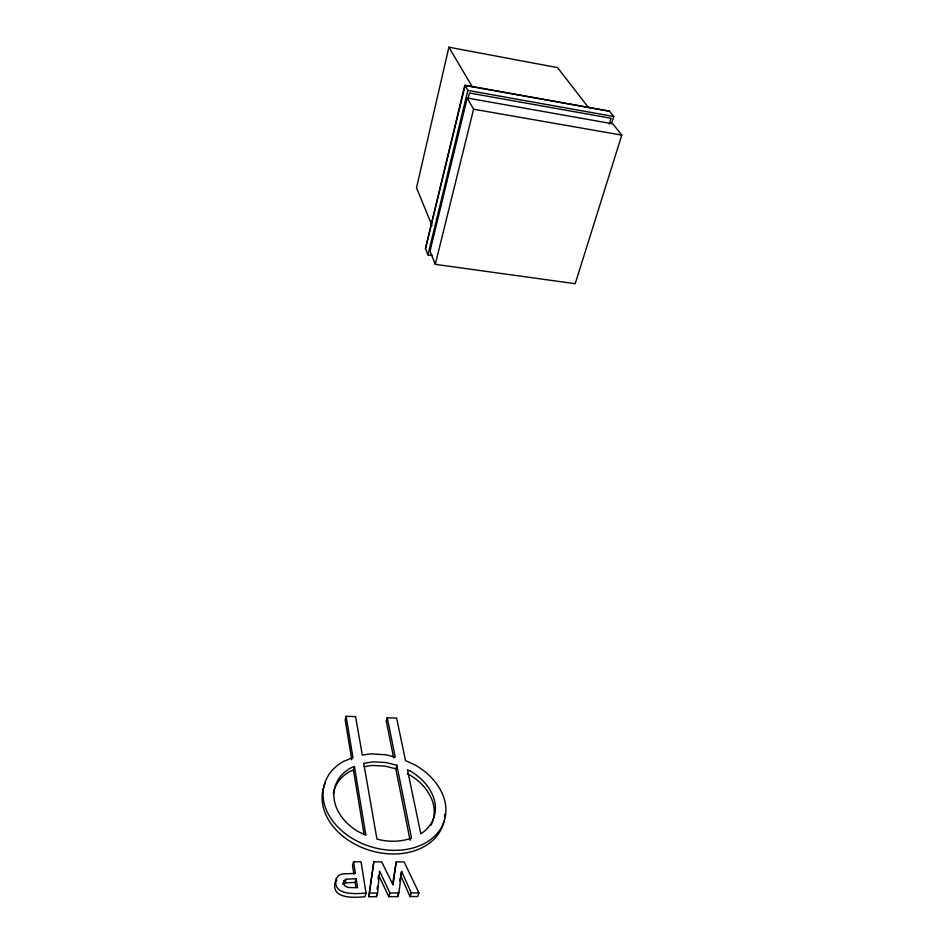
<?xml version="1.0" encoding="UTF-8"?>
<svg xmlns="http://www.w3.org/2000/svg" width="944" height="944" viewBox="0 0 944 944"><rect width="100%" height="100%" fill="white"/><g stroke="black" fill="none" stroke-linecap="round" stroke-linejoin="round"><path stroke-width="1.42" d="M400.48 875.112L410.085 896.552L417.708 896.517L418.924 892.906L404.15 861.943L396.197 861.919L393.129 885L381.671 861.872L373.812 861.848L368.821 896.729L376.455 896.694L376.727 893.767M377.128 889.378L377.399 886.451M378.072 879.135L378.332 876.209M376.455 896.694L377.588 893.048L379.582 871.1L389.919 893L388.763 896.647L397.719 896.611L398.887 892.965L401.637 871.489L411.277 892.93L410.085 896.552M368.821 896.729L373.812 861.848M397.719 896.611L398.274 892.304M399.749 880.846L400.114 877.979M392.551 884.304L396.197 861.919M343.935 880.787L343.415 883.242L345.044 886.097L348.336 887.513L357.564 887.702L356.183 878.734L346.094 879.23L343.935 880.787L343.227 883.23M588.49 107.569L557.538 67.614L448.884 47.2L416.516 187.844L432.069 225.628M432.293 255.541L427.962 254.939L425.484 248.579L464.802 85.161L609.47 111.191L613.765 116.513L611.606 123.558M464.778 86.942L425.484 248.579M427.962 254.939L467.835 90.412L465.121 85.503M467.221 98.023L430.039 251.033L435.29 264.344L575.203 283.707L621.789 135.11L612.809 123.817L467.221 98.023L473.581 109.197L435.29 264.344M468.071 98.731L469.463 93.008L611.098 118.271L609.387 123.865M346.094 716.295L352.95 757.595L343.345 761.489A62.67 46.586 17.1 0 0 343.286 832.042A62.67 46.586 17.1 0 0 434.051 836.726A62.67 46.586 17.1 0 0 415.49 765.206L405.519 760.616L396.633 718.089L387.3 717.759L395.229 757.159L386.084 754.799L370.709 753.855L362.295 755.07L355.593 716.626L346.094 716.295L345.174 719.824L351.758 759.743M364.101 834.579L353.457 770.044L354.425 766.469L350.436 768.109A51.767 38.48 17.1 0 0 357.906 831.463L365.871 835.251L354.425 766.469M393.624 757.879L386.308 721.263L387.3 717.759M387.453 717.77L386.308 721.263M342.884 884.457L345.032 882.9L346.094 879.23M336.937 880.044L335.096 882.121C331.025 899.443 354.33 897.591 364.939 896.753L366.036 893.083L361.056 861.801L353.575 861.778L352.525 865.424L353.858 874.168M355.888 887.525L355.109 882.392L356.183 878.734M410.097 840.372L395.807 768.794L396.858 765.254L385.884 762.516L373.116 761.855L363.735 763.33L376.927 839.015C388.149 842.308 400.48 841.895 411.537 838.213L396.858 765.254M400.87 873.908L401.637 871.489M353.457 770.044L349.469 771.696A51.66 38.527 17.1 0 0 333.326 793.644M364.077 766.693L372.113 765.419L384.857 766.068L395.807 768.794M345.032 882.9L355.109 882.392M366.036 893.083C355.428 893.909 332.076 895.785 336.123 878.439L338.896 875.336L342.637 873.861L355.369 873.424L353.575 861.778M369.93 893.071L377.588 893.048M389.919 893L398.887 892.965M411.277 892.93L418.924 892.906M609.47 111.191L466.56 85.762M473.581 109.197L621.789 135.11M467.835 90.412L613.765 116.513M407.324 773.761L409.271 774.658A51.66 38.527 17.1 0 1 432.671 821.209M448.884 47.2L472.33 86.883M379.075 876.032L388.763 896.647M443.999 820.926A62.528 46.645 17.1 0 1 368.962 850.107A62.528 46.645 17.1 0 1 325.243 783.154M444.73 814.129A62.528 46.645 17.1 0 1 444.589 816.867M432.175 822.554A51.66 38.527 17.1 0 1 430.96 825.198M410.345 771.118L407.442 769.773L420.823 833.847A51.767 38.48 17.1 0 0 410.345 771.118"/></g></svg>
